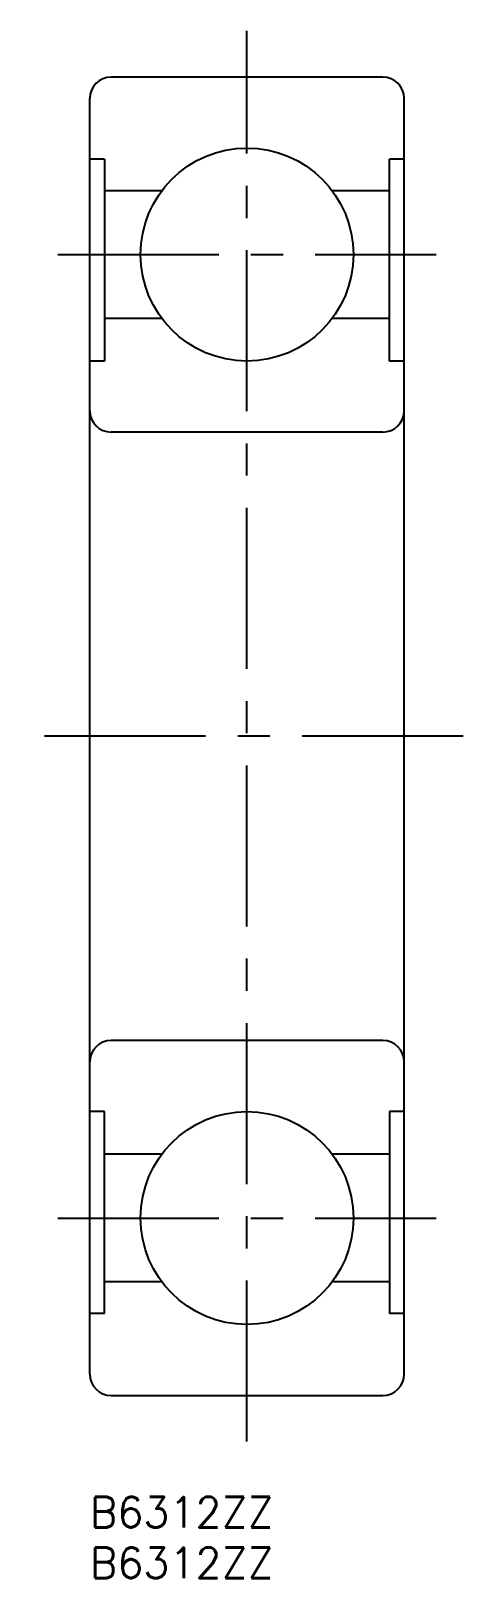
# Model space of a CAD drawing. Extents: x -6 to 37, y -8 to 145.
import ezdxf

# ---------------------------------------------------------------- set-up
doc = ezdxf.new("R2010")
doc.units = 0
doc.header["$LTSCALE"] = 0.5
doc.linetypes.add('CENTER', pattern=[50.8, 31.75, -6.35, 6.35, -6.35])
for name, color, linetype in [('MSM_CENTER', 1, 'CENTER'), ('MSM_CONTINUOUS', 7, 'CONTINUOUS'), ('MSM_PART_NUMBER', 7, 'CONTINUOUS')]:
    doc.layers.add(name, color=color, linetype=linetype)
doc.styles.get("Standard").update_dxf_attribs({"font": 'txt.shx', "height": 3, "bigfont": 'bigfont.shx'})

msp = doc.modelspace()

# ---------------------------------------------------------------- linework, layer by layer
at = {"layer": 'MSM_CENTER'}
for p, q in [((15.5, 5.45), (15.5, 144.55)), ((-3.16, 122.5), (34.16, 122.5)), ((36.81, 75), (-5.81, 75)), ((-3.16, 27.5), (34.16, 27.5))]:
    msp.add_line(p, q, dxfattribs=at)
at = {"layer": 'MSM_CONTINUOUS'}
for p, q in [((28.9, 140), (2.1, 140)), ((0, 12.1), (0, 137.9)), ((31, 12.1), (31, 137.9)), ((1.43, 131.91), (0, 131.91)), ((1.43, 131.91), (1.43, 112)), ((31, 131.91), (29.57, 131.91)), ((29.57, 112), (29.57, 131.91)), ((7.1, 128.8), (1.43, 128.8)), ((29.57, 128.8), (23.9, 128.8)), ((7.1, 116.2), (1.43, 116.2)), ((29.57, 116.2), (23.9, 116.2)), ((1.43, 112), (0, 112)), ((31, 112), (29.57, 112)), ((28.9, 105), (2.1, 105)), ((28.9, 45), (2.1, 45)), ((1.43, 38), (0, 38)), ((1.43, 18.09), (1.43, 38)), ((31, 38), (29.57, 38)), ((29.57, 38), (29.57, 18.09)), ((7.1, 33.8), (1.43, 33.8)), ((29.57, 33.8), (23.9, 33.8)), ((7.1, 21.2), (1.43, 21.2)), ((29.57, 21.2), (23.9, 21.2)), ((1.43, 18.09), (0, 18.09)), ((31, 18.09), (29.57, 18.09)), ((2.1, 10), (28.9, 10))]:
    msp.add_line(p, q, dxfattribs=at)
for centre in [(15.5, 122.5), (15.5, 27.5)]:
    msp.add_circle(centre, 10.5, dxfattribs=at)
for centre, start, end in [((2.1, 137.9), 90, 180), ((28.9, 137.9), 0, 90), ((2.1, 107.1), 180, 270), ((28.9, 107.1), 270, 0), ((2.1, 42.9), 90, 180), ((28.9, 42.9), 0, 90), ((2.1, 12.1), 180, 270), ((28.9, 12.1), 270, 0)]:
    msp.add_arc(centre, 2.1, start, end, dxfattribs=at)

# ---------------------------------------------------------------- texts
at = {"layer": 'MSM_PART_NUMBER'}
for p in [(0, -3), (0, -8)]:
    msp.add_text('B6312ZZ', height=3, dxfattribs=at).set_placement(p)

doc.saveas('drawing.dxf')
